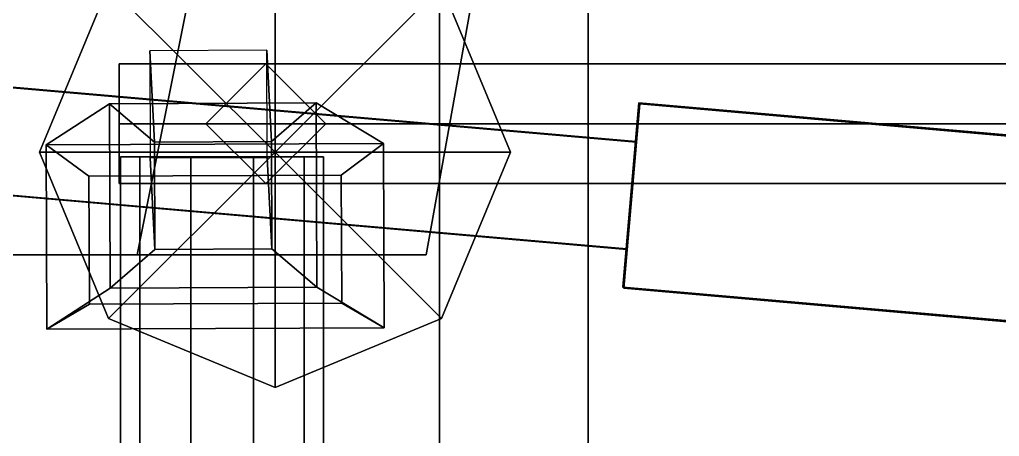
# Model space of a CAD drawing. Extents: x -252 to 252, y 0 to 101.
# Drawn here: x -91.51 to -83.98, y 13.94 to 17.14 of the extents above; entities that cross this region are included whole.
import ezdxf

# ---------------------------------------------------------------- set-up
doc = ezdxf.new("R2010")
doc.units = 0

msp = doc.modelspace()

# ---------------------------------------------------------------- linework, layer by layer
for points in [[(-88.283768, 56.198578, 200.323654), (-88.283646, 93.664322, 218.68718), (-88.283829, 0, 218.687424), (-88.283585, 38.513527, 200.323898)], [(5.587004, 93.664322, 218.68718), (5.587248, -0.000022, 218.687424), (-88.283829, 0, 218.687424), (-88.283646, 93.664322, 218.68718)], [(-88.283585, 38.513527, 200.323898), (-88.283829, 0, 218.687424), (-88.283768, 19.780657, 200.323654)], [(-88.283768, 19.780657, 200.323654), (-88.283829, 0, 218.687424), (-88.283585, -0.00002, 200.323898)], [(-87.140518, 1.047782, 200.323898), (-87.140518, 17.685013, 200.323898), (-88.283768, 19.780657, 200.323654), (-88.283585, -0.00002, 200.323898)], [(-89.548721, 16.124092, -136.646988), (-89.548721, 17.934698, -136.646988), (-90.828995, 17.404385, -136.646988)], [(-89.548721, 16.124092, -135.373566), (-90.828995, 17.404385, -135.795197), (-89.548721, 17.934698, -135.795197)], [(-89.548721, 16.124092, -136.646988), (-88.268356, 17.404385, -136.646988), (-89.548721, 17.934698, -136.646988)], [(-89.548721, 16.124092, -135.373566), (-89.548721, 17.934698, -135.795197), (-88.268356, 17.404385, -135.795197)], [(-87.140762, 1.047779, 209.447189), (-87.140701, 17.685005, 209.446945), (-87.140518, 17.685011, 200.305344), (-87.140518, 1.047782, 200.305344)], [(-70.281143, 17.685005, 209.446945), (-87.140701, 17.685005, 209.446945), (-87.140762, 1.047779, 209.447189), (-70.281143, 1.047779, 209.447189)], [(-90.608078, 15.334631, -52.854767), (-94.642502, 15.334631, -52.854767), (-95.041794, 17.335712, -52.496033), (-90.209061, 17.335712, -52.496033)], [(-94.642502, 15.334631, -56.48082), (-90.608078, 15.334631, -56.48082), (-90.209061, 17.335712, -56.839508), (-95.041794, 17.335712, -56.839508)], [(-92.013199, 15.334631, -147.556549), (-88.387131, 15.334631, -147.556549), (-88.028458, 17.335712, -147.955826), (-92.371933, 17.335712, -147.955826)], [(-88.387131, 15.334631, -143.522141), (-92.013199, 15.334631, -143.522141), (-92.371933, 17.335712, -143.123108), (-88.028458, 17.335712, -143.123108)], [(-90.828995, 17.404385, -135.795197), (-91.35936, 16.124092, -135.795197), (-91.35936, 16.124092, -136.646988), (-90.828995, 17.404385, -136.646988)], [(-89.548721, 16.124092, -136.646988), (-90.828995, 17.404385, -136.646988), (-91.35936, 16.124092, -136.646988)], [(-89.548721, 16.124092, -135.373566), (-91.35936, 16.124092, -135.795197), (-90.828995, 17.404385, -135.795197)], [(-90.608078, 15.334631, -56.48082), (-90.608078, 15.334631, -52.854767), (-90.209061, 17.335712, -52.496033), (-90.209061, 17.335712, -56.839508)], [(-89.548721, 16.124092, -136.646988), (-87.738052, 16.124092, -136.646988), (-88.268356, 17.404385, -136.646988)], [(-89.548721, 16.124092, -135.373566), (-88.268356, 17.404385, -135.795197), (-87.738052, 16.124092, -135.795197)], [(-88.387131, 15.334631, -147.556549), (-88.387131, 15.334631, -143.522141), (-88.028458, 17.335712, -143.123108), (-88.028458, 17.335712, -147.955826)], [(-87.738052, 16.124092, -135.795197), (-88.268356, 17.404385, -135.795197), (-88.268356, 17.404385, -136.646988), (-87.738052, 16.124092, -136.646988)], [(-94.908737, 16.083271, 136.971481), (-94.836502, 16.90906, 136.968384), (-86.773911, 16.205257, 137.003433), (-86.846085, 15.379471, 137.006561)], [(-94.833145, 16.905334, 136.067719), (-94.905319, 16.07955, 136.070831), (-86.842453, 15.375753, 136.106018), (-86.770279, 16.20154, 136.102844)], [(-94.836502, 16.90906, 136.968384), (-94.833145, 16.905334, 136.067719), (-86.770279, 16.20154, 136.102844), (-86.773911, 16.205257, 137.003433)], [(-89.610916, 16.90906, -146.863358), (-90.511581, 16.905334, -146.866745), (-90.476456, 16.20154, -154.929611), (-89.575851, 16.205257, -154.925949)], [(-90.511581, 16.905334, -146.866745), (-90.508469, 16.07955, -146.794556), (-90.473282, 15.375753, -154.857407), (-90.476456, 16.20154, -154.929611)], [(-89.607803, 16.083271, -146.791138), (-89.610916, 16.90906, -146.863358), (-89.575851, 16.205257, -154.925949), (-89.572739, 15.379471, -154.853775)], [(-83.732925, 16.343493, -55.710098), (-83.732925, 16.804884, -55.248718), (-90.748337, 16.804884, -55.248718), (-90.748337, 16.343493, -55.710098)], [(-83.732925, 16.804884, -55.248718), (-83.732925, 16.343493, -54.787277), (-90.748337, 16.343493, -54.787277), (-90.748337, 16.804884, -55.248718)], [(-89.619247, 16.804884, -136.646988), (-90.080673, 16.343493, -136.646988), (-90.080673, 16.343493, -143.662384), (-89.619247, 16.804884, -143.662384)], [(-89.157852, 16.343493, -136.646988), (-89.619247, 16.804884, -136.646988), (-89.619247, 16.804884, -143.662384), (-89.157852, 16.343493, -143.662384)], [(-91.310043, 16.181463, -158.550842), (-88.713242, 16.192188, -158.540451), (-89.23262, 16.502962, -154.950485), (-90.821915, 16.496397, -154.957016)], [(-91.310043, 16.181463, -158.550842), (-90.821915, 16.496397, -154.957016), (-90.816544, 15.078052, -154.832886), (-91.30455, 14.761747, -158.426666)], [(-89.575851, 16.205257, -154.925949), (-90.476456, 16.20154, -154.929611), (-90.821915, 16.496397, -154.957016), (-89.23262, 16.502962, -154.950485)], [(-90.476456, 16.20154, -154.929611), (-90.473282, 15.375753, -154.857407), (-90.816544, 15.078052, -154.832886), (-90.821915, 16.496397, -154.957016)], [(-89.572739, 15.379471, -154.853775), (-89.575851, 16.205257, -154.925949), (-89.23262, 16.502962, -154.950485), (-89.22728, 15.084613, -154.826599)], [(-89.23262, 16.502962, -154.950485), (-88.713242, 16.192188, -158.540451), (-88.707932, 14.772473, -158.416245), (-89.22728, 15.084613, -154.826599)], [(-86.749374, 16.502962, 137.34668), (-83.159439, 16.192188, 137.866043), (-83.283615, 14.772473, 137.871353), (-86.873276, 15.084613, 137.35202)], [(-86.846085, 15.379471, 137.006561), (-86.773911, 16.205257, 137.003433), (-86.749374, 16.502962, 137.34668), (-86.873276, 15.084613, 137.35202)], [(-83.149033, 16.181463, 135.269241), (-86.742874, 16.496397, 135.75737), (-86.866989, 15.078052, 135.762741), (-83.273209, 14.761747, 135.274734)], [(-86.770279, 16.20154, 136.102844), (-86.842453, 15.375753, 136.106018), (-86.866989, 15.078052, 135.762741), (-86.742874, 16.496397, 135.75737)], [(-86.773911, 16.205257, 137.003433), (-86.770279, 16.20154, 136.102844), (-86.742874, 16.496397, 135.75737), (-86.749374, 16.502962, 137.34668)], [(-83.149033, 16.181463, 135.269241), (-83.159439, 16.192188, 137.866043), (-86.749374, 16.502962, 137.34668), (-86.742874, 16.496397, 135.75737)], [(-83.732925, 16.343493, -54.787277), (-83.732925, 15.882104, -55.248718), (-90.748337, 15.882104, -55.248718), (-90.748337, 16.343493, -54.787277)], [(-83.732925, 15.882104, -55.248718), (-83.732925, 16.343493, -55.710098), (-90.748337, 16.343493, -55.710098), (-90.748337, 15.882104, -55.248718)], [(-90.080673, 16.343493, -136.646988), (-89.619247, 15.882104, -136.646988), (-89.619247, 15.882104, -143.662384), (-90.080673, 16.343493, -143.662384)], [(-89.619247, 15.882104, -136.646988), (-89.157852, 16.343493, -136.646988), (-89.157852, 16.343493, -143.662384), (-89.619247, 15.882104, -143.662384)], [(-90.980179, 15.938979, -158.830063), (-89.038712, 15.946999, -158.822189), (-88.713242, 16.192188, -158.540451), (-91.310043, 16.181463, -158.550842)], [(-90.976517, 14.954643, -158.743912), (-90.980179, 15.938979, -158.830063), (-91.310043, 16.181463, -158.550842), (-91.30455, 14.761747, -158.426666)], [(-89.038712, 15.946999, -158.822189), (-89.034958, 14.962665, -158.736328), (-88.707932, 14.772473, -158.416245), (-88.713242, 16.192188, -158.540451)], [(-94.905319, 16.07955, 136.070831), (-94.908737, 16.083271, 136.971481), (-86.846085, 15.379471, 137.006561), (-86.842453, 15.375753, 136.106018)], [(-91.35936, 16.124092, -135.795197), (-90.828995, 14.843794, -135.795197), (-90.828995, 14.843794, -136.646988), (-91.35936, 16.124092, -136.646988)], [(-89.548721, 16.124092, -136.646988), (-91.35936, 16.124092, -136.646988), (-90.828995, 14.843794, -136.646988)], [(-89.548721, 16.124092, -135.373566), (-90.828995, 14.843794, -135.795197), (-91.35936, 16.124092, -135.795197)], [(-89.548721, 16.124092, -136.646988), (-90.828995, 14.843794, -136.646988), (-89.548721, 14.313477, -136.646988)], [(-89.548721, 16.124092, -135.373566), (-89.548721, 14.313477, -135.795197), (-90.828995, 14.843794, -135.795197)], [(-90.587936, 16.087582, -146.02002), (-90.737106, 16.087584, -145.561295), (-90.737106, 13.455574, -145.561295), (-90.587936, 13.455573, -146.02002)], [(-90.737106, 16.087584, -145.561295), (-90.587936, 16.087584, -145.102371), (-90.587936, 13.455574, -145.102371), (-90.737106, 13.455574, -145.561295)], [(-90.587936, 16.087584, -145.102371), (-90.197464, 16.087582, -144.818802), (-90.197464, 13.455573, -144.818802), (-90.587936, 13.455574, -145.102371)], [(-90.197464, 16.087582, -146.303818), (-90.587936, 16.087582, -146.02002), (-90.587936, 13.455573, -146.02002), (-90.197464, 13.455573, -146.303818)], [(-90.508469, 16.07955, -146.794556), (-89.607803, 16.083271, -146.791138), (-89.572739, 15.379471, -154.853775), (-90.473282, 15.375753, -154.857407)], [(-89.71492, 16.087584, -146.303818), (-90.197464, 16.087582, -146.303818), (-90.197464, 13.455573, -146.303818), (-89.71492, 13.455574, -146.303818)], [(-90.197464, 16.087582, -144.818802), (-89.71492, 16.087584, -144.818802), (-89.71492, 13.455574, -144.818802), (-90.197464, 13.455573, -144.818802)], [(-89.324539, 16.087584, -146.02002), (-89.71492, 16.087584, -146.303818), (-89.71492, 13.455574, -146.303818), (-89.324539, 13.455574, -146.02002)], [(-89.71492, 16.087584, -144.818802), (-89.324539, 16.087584, -145.102371), (-89.324539, 13.455574, -145.102371), (-89.71492, 13.455574, -144.818802)], [(-89.548721, 16.124092, -136.646988), (-88.268356, 14.843794, -136.646988), (-87.738052, 16.124092, -136.646988)], [(-89.548721, 16.124092, -136.646988), (-89.548721, 14.313477, -136.646988), (-88.268356, 14.843794, -136.646988)], [(-89.548721, 16.124092, -135.373566), (-87.738052, 16.124092, -135.795197), (-88.268356, 14.843794, -135.795197)], [(-89.548721, 16.124092, -135.373566), (-88.268356, 14.843794, -135.795197), (-89.548721, 14.313477, -135.795197)], [(-89.324539, 16.087584, -145.102371), (-89.17543, 16.087582, -145.561295), (-89.17543, 13.455573, -145.561295), (-89.324539, 13.455574, -145.102371)], [(-89.17543, 16.087582, -145.561295), (-89.324539, 16.087584, -146.02002), (-89.324539, 13.455574, -146.02002), (-89.17543, 13.455573, -145.561295)], [(-88.268356, 14.843794, -135.795197), (-87.738052, 16.124092, -135.795197), (-87.738052, 16.124092, -136.646988), (-88.268356, 14.843794, -136.646988)], [(-90.976517, 14.954643, -158.743912), (-89.034958, 14.962665, -158.736328), (-89.038712, 15.946999, -158.822189), (-90.980179, 15.938979, -158.830063)], [(-90.473282, 15.375753, -154.857407), (-89.572739, 15.379471, -154.853775), (-89.22728, 15.084613, -154.826599), (-90.816544, 15.078052, -154.832886)], [(-86.842453, 15.375753, 136.106018), (-86.846085, 15.379471, 137.006561), (-86.873276, 15.084613, 137.35202), (-86.866989, 15.078052, 135.762741)], [(-90.608078, 15.334631, -56.48082), (-94.642502, 15.334631, -56.48082), (-94.642502, 15.334631, -52.854767), (-90.608078, 15.334631, -52.854767)], [(-88.387131, 15.334631, -143.522141), (-88.387131, 15.334631, -147.556549), (-92.013199, 15.334631, -147.556549), (-92.013199, 15.334631, -143.522141)], [(-90.816544, 15.078052, -154.832886), (-89.22728, 15.084613, -154.826599), (-88.707932, 14.772473, -158.416245), (-91.30455, 14.761747, -158.426666)], [(-86.866989, 15.078052, 135.762741), (-86.873276, 15.084613, 137.35202), (-83.283615, 14.772473, 137.871353), (-83.273209, 14.761747, 135.274734)], [(-89.034958, 14.962665, -158.736328), (-90.976517, 14.954643, -158.743912), (-91.30455, 14.761747, -158.426666), (-88.707932, 14.772473, -158.416245)], [(-90.828995, 14.843794, -135.795197), (-89.548721, 14.313477, -135.795197), (-89.548721, 14.313477, -136.646988), (-90.828995, 14.843794, -136.646988)], [(-89.548721, 14.313477, -135.795197), (-88.268356, 14.843794, -135.795197), (-88.268356, 14.843794, -136.646988), (-89.548721, 14.313477, -136.646988)]]:
    msp.add_3dface(points)

doc.saveas('drawing.dxf')
